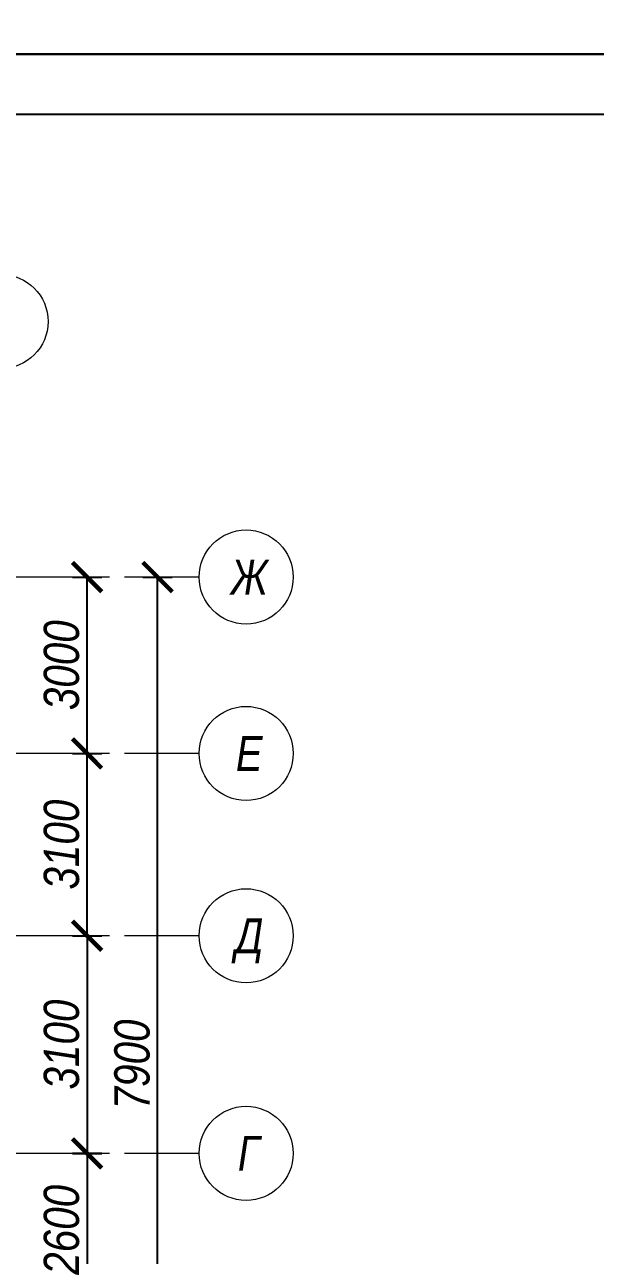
# Model space of a CAD drawing. Header units: millimetres. Extents: x 1582001 to 3303937, y 226471 to 491235.
# Drawn here: x 1849788 to 1854643, y 370141 to 380605 of the extents above; entities that cross this region are included whole.
import ezdxf
from ezdxf.enums import TextEntityAlignment as Align

# ---------------------------------------------------------------- set-up
doc = ezdxf.new("R2010")
doc.units = ezdxf.units.MM
doc.linetypes.add('CENTER', pattern=[50.8, 31.75, -6.35, 6.35, -6.35])
doc.layers.get('Defpoints').update_dxf_attribs({"color": 255, "lineweight": 30})
doc.layers.add('Оси', color=251, linetype='CENTER', lineweight=9)
doc.layers.add('Формуляр', color=138, linetype='Continuous')
doc.styles.add('GOST 2.304', font='ARIALNI.TTF', dxfattribs={"width": 0.98, "height": 300})
doc.styles.get("Standard").update_dxf_attribs({"font": 'ARIALNI.TTF', "height": 300})
doc.dimstyles.new('ISO-25', dxfattribs={"dimscale": 100, "dimtxt": 2.5, "dimasz": 2.5, "dimexe": 1.25, "dimexo": 0.625, "dimtad": 1, "dimdec": 0, "dimtxsty": 'Standard', "dimblk": 'ARCHTICK', "dimcen": 2.5, "dimadec": 0, "dimazin": 0, "dimtfac": 1, "dimtdec": 0, "dimtmove": 0, "dimatfit": 3, "dimfxl": 0, "dimarcsym": 0})

# ---------------------------------------------------------------- blocks, each defined once
blk = doc.blocks.new('_ArchTick')
at = {"color": 0, "linetype": 'ByBlock', "const_width": 0.15}
blk.add_lwpolyline([(-0.5, -0.5), (0.5, 0.5)], dxfattribs=at)
blk = doc.blocks.new('*D621')
at = {"color": 0, "lineweight": -2, "ltscale": 100, "transparency": 16777216}
for p, q in [((1850194, 374408), (1850444, 374408)), ((1850319, 372858), (1850319, 374408)), ((1850194, 372858), (1850444, 372858))]:
    blk.add_line(p, q, dxfattribs=at)
at = {"layer": 'Defpoints', "color": 0, "lineweight": -3, "ltscale": 100, "transparency": 16777216}
for p in [(1849712, 374408), (1850319, 374408), (1849712, 372858)]:
    blk.add_point(p, dxfattribs=at)
at = {"color": 0, "lineweight": -2, "ltscale": 100, "transparency": 16777216, "xscale": 250, "yscale": 250, "zscale": 250}
for p, rotation in [((1850319, 374408), 90), ((1850319, 372858), 270)]:
    blk.add_blockref('_ArchTick', p, dxfattribs=dict(at, rotation=rotation))
at = {"color": 0, "ltscale": 100, "transparency": 16777216, "insert": (1850103, 373633), "char_height": 300, "attachment_point": 5, "rotation": 90}
blk.add_mtext('3100', dxfattribs=at)
blk = doc.blocks.new('*D634')
at = {"color": 0, "lineweight": -2, "ltscale": 100, "transparency": 16777216}
for p, q in [((1850194, 375908), (1850444, 375908)), ((1850319, 374408), (1850319, 375908)), ((1850194, 374408), (1850444, 374408))]:
    blk.add_line(p, q, dxfattribs=at)
at = {"layer": 'Defpoints', "color": 0, "lineweight": -3, "ltscale": 100, "transparency": 16777216}
for p in [(1849850, 375908), (1850319, 375908), (1849850, 374408)]:
    blk.add_point(p, dxfattribs=at)
at = {"color": 0, "lineweight": -2, "ltscale": 100, "transparency": 16777216, "xscale": 250, "yscale": 250, "zscale": 250}
for p, rotation in [((1850319, 375908), 90), ((1850319, 374408), 270)]:
    blk.add_blockref('_ArchTick', p, dxfattribs=dict(at, rotation=rotation))
at = {"color": 0, "ltscale": 100, "transparency": 16777216, "insert": (1850103, 375158), "char_height": 300, "attachment_point": 5, "rotation": 90}
blk.add_mtext('3000', dxfattribs=at)
blk = doc.blocks.new('*D635')
at = {"color": 0, "lineweight": -2, "ltscale": 100, "transparency": 16777216}
for p, q in [((1850194, 372858), (1850444, 372858)), ((1850319, 372858), (1850319, 371008)), ((1850444, 371008), (1850194, 371008))]:
    blk.add_line(p, q, dxfattribs=at)
at = {"layer": 'Defpoints', "color": 0, "lineweight": -3, "ltscale": 100, "transparency": 16777216}
for p in [(1849912, 372858), (1850319, 371008), (1850919, 371008)]:
    blk.add_point(p, dxfattribs=at)
at = {"color": 0, "lineweight": -2, "ltscale": 100, "transparency": 16777216, "xscale": 250, "yscale": 250, "zscale": 250}
for p, rotation in [((1850319, 372858), 90), ((1850319, 371008), 270)]:
    blk.add_blockref('_ArchTick', p, dxfattribs=dict(at, rotation=rotation))
at = {"color": 0, "ltscale": 100, "transparency": 16777216, "insert": (1850103, 371933), "char_height": 300, "attachment_point": 5, "rotation": 90}
blk.add_mtext('3100', dxfattribs=at)
blk = doc.blocks.new('*D636')
at = {"color": 0, "lineweight": -2, "ltscale": 100, "transparency": 16777216}
for p, q in [((1850194, 371008), (1850444, 371008)), ((1850319, 371008), (1850319, 369708)), ((1850194, 369708), (1850444, 369708))]:
    blk.add_line(p, q, dxfattribs=at)
at = {"layer": 'Defpoints', "color": 0, "lineweight": -3, "ltscale": 100, "transparency": 16777216}
for p in [(1849912, 371008), (1849912, 369708), (1850319, 369708)]:
    blk.add_point(p, dxfattribs=at)
at = {"color": 0, "lineweight": -2, "ltscale": 100, "transparency": 16777216, "xscale": 250, "yscale": 250, "zscale": 250}
for p, rotation in [((1850319, 371008), 90), ((1850319, 369708), 270)]:
    blk.add_blockref('_ArchTick', p, dxfattribs=dict(at, rotation=rotation))
at = {"color": 0, "ltscale": 100, "transparency": 16777216, "insert": (1850103, 370358), "char_height": 300, "attachment_point": 5, "rotation": 90}
blk.add_mtext('2600', dxfattribs=at)
blk = doc.blocks.new('*D638')
at = {"color": 0, "lineweight": -2, "ltscale": 100, "transparency": 16777216}
for p, q in [((1850794, 375908), (1851044, 375908)), ((1850919, 366958), (1850919, 375908)), ((1850794, 366958), (1851044, 366958))]:
    blk.add_line(p, q, dxfattribs=at)
at = {"layer": 'Defpoints', "color": 0, "lineweight": -3, "ltscale": 100, "transparency": 16777216}
for p in [(1850319, 375908), (1850919, 375908), (1850319, 366958)]:
    blk.add_point(p, dxfattribs=at)
at = {"color": 0, "lineweight": -2, "ltscale": 100, "transparency": 16777216, "xscale": 250, "yscale": 250, "zscale": 250}
for p, rotation in [((1850919, 375908), 90), ((1850919, 366958), 270)]:
    blk.add_blockref('_ArchTick', p, dxfattribs=dict(at, rotation=rotation))
at = {"color": 0, "ltscale": 100, "transparency": 16777216, "insert": (1850703, 371764), "char_height": 300, "attachment_point": 5, "rotation": 90}
blk.add_mtext('7900', dxfattribs=at)

msp = doc.modelspace()

# ---------------------------------------------------------------- linework, layer by layer
at = {"layer": 'Оси', "ltscale": 20}
for p, q in [((1851272.4, 375908.2), (1840372.4, 375908.2)), ((1851272.4, 374408.2), (1840372.4, 374408.2)), ((1851272.4, 372858.2), (1840372.4, 372858.2)), ((1851272.4, 371008.2), (1840372.4, 371008.2))]:
    msp.add_line(p, q, dxfattribs=at)
at = {"layer": 'Оси', "linetype": 'Continuous', "ltscale": 100}
for centre in [(1849587.4, 378080.4), (1849587.4, 378080.4), (1851672.4, 375908.2), (1851672.4, 375908.2), (1851672.4, 374408.2), (1851672.4, 374408.2), (1851672.4, 372858.2), (1851672.4, 372858.2), (1851672.4, 371008.2), (1851672.4, 371008.2)]:
    msp.add_circle(centre, 400, dxfattribs=at)
at = {"layer": 'Формуляр', "color": 0}
for points in [[(1834000.4, 410054.8), (1876000.3, 410054.8), (1876000.3, 380354.9), (1834000.4, 380354.9)], [(1834000.4, 380354.9), (1876000.3, 380354.9), (1876000.3, 350654.9), (1834000.4, 350654.9)], [(1834000.4, 380354.9), (1876000.3, 380354.9), (1876000.3, 350654.9), (1834000.4, 350654.9)], [(1836000.4, 351154.9), (1836000.4, 379844.8), (1875500.3, 379844.8), (1875500.3, 351154.9)]]:
    msp.add_lwpolyline(points, close=True, dxfattribs=at)

# ---------------------------------------------------------------- texts
at = {"layer": 'Оси', "linetype": 'Continuous', "ltscale": 100, "style": 'GOST 2.304'}
for s, p in [('Ж', (1851698.7, 375908.2)), ('Е', (1851698.7, 374408.2)), ('Д', (1851698.7, 372858.2)), ('Г', (1851698.7, 371008.2))]:
    msp.add_text(s, height=297.2, dxfattribs=at).set_placement(p, align=Align.MIDDLE_CENTER)

# ---------------------------------------------------------------- dimensions: what is measured, and where the dimension line sits
at = {"ltscale": 100}
for base, p1, p2, text, picture, middle in [((1850318.8, 375908.2), (1849850.4, 374408.2), (1849850.4, 375908.2), '3000', '*D634', (1850103.1, 375158.2)), ((1850318.8, 374408.2), (1849712.4, 372858.2), (1849712.4, 374408.2), '3100', '*D621', (1850103.1, 373633.2)), ((1850318.8, 371008.2), (1849912.4, 372858.2), (1850918.8, 371008.2), '3100', '*D635', (1850103.1, 371933.2)), ((1850318.8, 369708.2), (1849912.4, 371008.2), (1849912.4, 369708.2), '2600', '*D636', (1850103.1, 370358.2))]:
    dim = msp.add_linear_dim(base=base, p1=p1, p2=p2, angle=90, text=text, dimstyle='ISO-25', override={"dimscale": 100, "dimfxlon": 1, "dimarcsym": 1}, dxfattribs=at)
    dim.commit()
    dim.dimension.update_dxf_attribs({"geometry": picture, "text_midpoint": middle})
dim = msp.add_linear_dim(base=(1850918.8, 375908.2), p1=(1850318.8, 366958.2), p2=(1850318.8, 375908.2), angle=90, text='7900', dimstyle='ISO-25', override={"dimscale": 100, "dimfxlon": 1, "dimarcsym": 1}, dxfattribs=at)
dim.commit()
dim.dimension.update_dxf_attribs({"geometry": '*D638', "text_midpoint": (1850918.8, 371763.8), "dimtype": 160})

doc.saveas('drawing.dxf')
